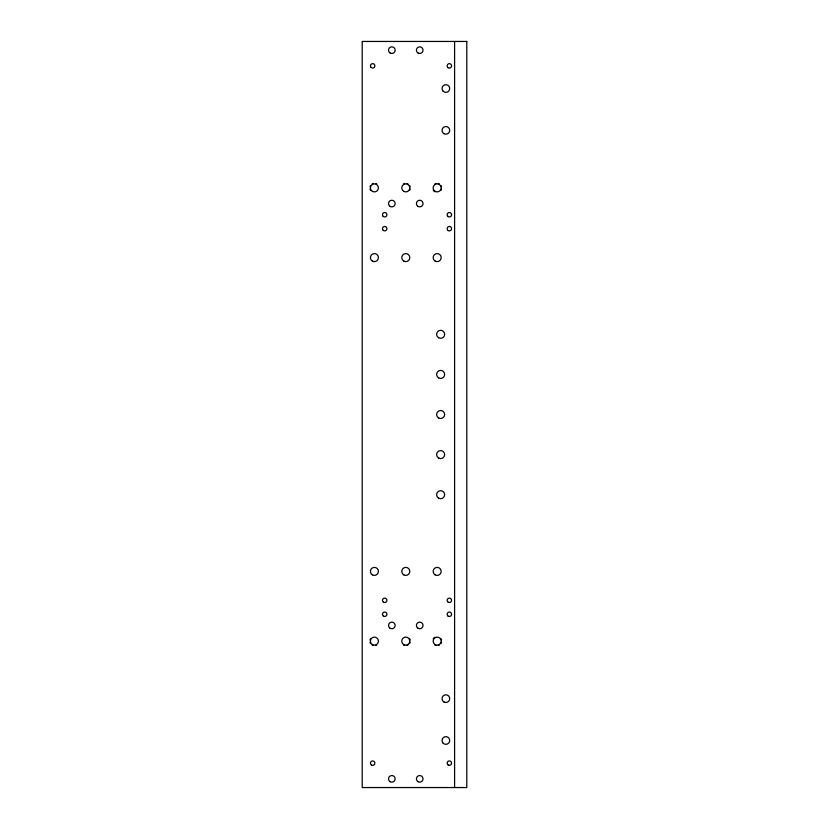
<?xml version="1.0" encoding="UTF-8"?>
<svg xmlns="http://www.w3.org/2000/svg" width="829" height="829" viewBox="0 0 829 829"><rect width="100%" height="100%" fill="white"/><g stroke="black" fill="none" stroke-linecap="round" stroke-linejoin="round"><path stroke-width="1.24" d="M454.593 41.45L454.593 787.55M370.48 190.152A4.528 4.528 0 0 1 370.024 189.053M370.024 186.712A4.528 4.528 0 0 1 370.48 185.613M372.138 183.955A4.528 4.528 0 0 1 373.237 183.499M375.578 183.499A4.528 4.528 0 0 1 376.677 183.955M410.158 189.053A4.528 4.528 0 0 1 409.713 190.152M403.516 183.955A4.528 4.528 0 0 1 404.614 183.499M406.956 183.499A4.528 4.528 0 0 1 408.055 183.955M409.713 185.613A4.528 4.528 0 0 1 410.158 186.712M441.536 189.053A4.528 4.528 0 0 1 441.09 190.152M434.893 191.81A4.528 4.528 0 0 1 433.235 190.152M434.893 183.955A4.528 4.528 0 0 1 435.992 183.499M438.334 183.499A4.528 4.528 0 0 1 439.432 183.955M441.09 185.613A4.528 4.528 0 0 1 441.536 186.712M441.536 642.288A4.528 4.528 0 0 1 441.09 643.387M439.432 645.045A4.528 4.528 0 0 1 438.334 645.501M435.992 645.501A4.528 4.528 0 0 1 434.893 645.045M433.235 638.848A4.528 4.528 0 0 1 434.893 637.19M441.09 638.848A4.528 4.528 0 0 1 441.536 639.947M410.158 642.288A4.528 4.528 0 0 1 409.713 643.387M408.055 645.045A4.528 4.528 0 0 1 406.956 645.501M404.614 645.501A4.528 4.528 0 0 1 403.516 645.045M409.713 638.848A4.528 4.528 0 0 1 410.158 639.947M376.677 645.045A4.528 4.528 0 0 1 375.578 645.501M373.237 645.501A4.528 4.528 0 0 1 372.138 645.045M370.48 643.387A4.528 4.528 0 0 1 370.024 642.288M370.024 639.947A4.528 4.528 0 0 1 370.48 638.848M466.8 41.45L362.2 41.45L362.2 787.55L466.8 787.55L466.8 41.45M438.645 498.156A4.01 4.01 0 0 0 444.655 494.685A4.01 4.01 0 0 0 438.645 491.214A4.01 4.01 0 0 0 438.645 498.156M438.645 458.064A4.01 4.01 0 0 0 444.655 454.593A4.01 4.01 0 0 0 438.645 451.121A4.01 4.01 0 0 0 438.645 458.064M438.645 417.971A4.01 4.01 0 0 0 444.655 414.5A4.01 4.01 0 0 0 438.645 411.029A4.01 4.01 0 0 0 438.645 417.971M438.645 377.879A4.01 4.01 0 0 0 444.655 374.407A4.01 4.01 0 0 0 438.645 370.936A4.01 4.01 0 0 0 438.645 377.879M438.645 337.786A4.01 4.01 0 0 0 444.655 334.315A4.01 4.01 0 0 0 438.645 330.844A4.01 4.01 0 0 0 438.645 337.786M390.179 781.706A3.316 3.316 0 0 0 395.153 778.835A3.316 3.316 0 0 0 390.179 775.965A3.316 3.316 0 0 0 390.179 781.706M418.075 781.706A3.316 3.316 0 0 0 423.039 778.835A3.316 3.316 0 0 0 418.075 775.965A3.316 3.316 0 0 0 418.075 781.706M390.179 53.035A3.316 3.316 0 0 0 395.153 50.165A3.316 3.316 0 0 0 390.179 47.294A3.316 3.316 0 0 0 390.179 53.035M418.075 53.035A3.316 3.316 0 0 0 423.039 50.165A3.316 3.316 0 0 0 418.075 47.294A3.316 3.316 0 0 0 418.075 53.035M371.102 67.418A2.218 2.218 0 0 0 374.801 66.424A2.218 2.218 0 0 0 372.086 63.719A2.218 2.218 0 0 0 371.102 67.418M371.558 765.063A2.218 2.218 0 0 0 374.874 763.146A2.218 2.218 0 0 0 371.558 761.229A2.218 2.218 0 0 0 371.558 765.063M448.261 765.063A2.218 2.218 0 0 0 451.577 763.146A2.218 2.218 0 0 0 448.261 761.229A2.218 2.218 0 0 0 448.261 765.063M448.137 67.698A2.218 2.218 0 0 0 451.577 65.999A2.218 2.218 0 0 0 448.375 63.874A2.218 2.218 0 0 0 448.137 67.698M443.961 133.676A3.834 3.834 0 0 0 449.712 130.35A3.834 3.834 0 0 0 443.961 127.034A3.834 3.834 0 0 0 443.961 133.676M443.163 91.231A3.834 3.834 0 0 0 449.587 89.511A3.834 3.834 0 0 0 444.883 84.817A3.834 3.834 0 0 0 443.163 91.231M443.163 743.198A3.834 3.834 0 0 0 449.587 741.478A3.834 3.834 0 0 0 444.883 736.774A3.834 3.834 0 0 0 443.163 743.198M443.961 701.966A3.834 3.834 0 0 0 449.712 698.65A3.834 3.834 0 0 0 443.961 695.324A3.834 3.834 0 0 0 443.961 701.966M435.152 191.354A4.01 4.01 0 0 0 441.173 187.882A4.01 4.01 0 0 0 435.152 184.411A4.01 4.01 0 0 0 435.152 191.354M403.775 191.354A4.01 4.01 0 0 0 409.795 187.882A4.01 4.01 0 0 0 403.775 184.411A4.01 4.01 0 0 0 403.775 191.354M372.397 191.354A4.01 4.01 0 0 0 378.418 187.882A4.01 4.01 0 0 0 372.397 184.411A4.01 4.01 0 0 0 372.397 191.354M435.152 644.589A4.01 4.01 0 0 0 441.173 641.118A4.01 4.01 0 0 0 435.152 637.646A4.01 4.01 0 0 0 435.152 644.589M372.397 644.589A4.01 4.01 0 0 0 378.418 641.118A4.01 4.01 0 0 0 372.397 637.646A4.01 4.01 0 0 0 372.397 644.589M403.775 644.589A4.01 4.01 0 0 0 409.795 641.118A4.01 4.01 0 0 0 403.775 637.646A4.01 4.01 0 0 0 403.775 644.589M383.122 230.234A2.218 2.218 0 0 0 386.832 229.25A2.218 2.218 0 0 0 384.117 226.535A2.218 2.218 0 0 0 383.122 230.234M383.122 216.296A2.218 2.218 0 0 0 386.832 215.302A2.218 2.218 0 0 0 384.117 212.587A2.218 2.218 0 0 0 383.122 216.296M447.795 216.296A2.218 2.218 0 0 0 451.504 215.302A2.218 2.218 0 0 0 448.79 212.587A2.218 2.218 0 0 0 447.795 216.296M448.261 230.586A2.218 2.218 0 0 0 451.577 228.669A2.218 2.218 0 0 0 448.261 226.752A2.218 2.218 0 0 0 448.261 230.586M448.261 602.248A2.218 2.218 0 0 0 451.577 600.331A2.218 2.218 0 0 0 448.261 598.414A2.218 2.218 0 0 0 448.261 602.248M447.795 615.843A2.218 2.218 0 0 0 451.504 614.849A2.218 2.218 0 0 0 448.79 612.134A2.218 2.218 0 0 0 447.795 615.843M383.589 616.196A2.218 2.218 0 0 0 386.905 614.279A2.218 2.218 0 0 0 383.589 612.351A2.218 2.218 0 0 0 383.589 616.196M383.589 602.248A2.218 2.218 0 0 0 386.905 600.331A2.218 2.218 0 0 0 383.589 598.414A2.218 2.218 0 0 0 383.589 602.248M417.598 206.1A3.316 3.316 0 0 0 422.987 204.152A3.316 3.316 0 0 0 418.604 200.452A3.316 3.316 0 0 0 417.598 206.1M390.179 206.442A3.316 3.316 0 0 0 395.153 203.571A3.316 3.316 0 0 0 390.179 200.701A3.316 3.316 0 0 0 390.179 206.442M389.589 627.864A3.316 3.316 0 0 0 395.07 626.164A3.316 3.316 0 0 0 390.853 622.268A3.316 3.316 0 0 0 389.589 627.864M418.075 628.299A3.316 3.316 0 0 0 423.039 625.429A3.316 3.316 0 0 0 418.075 622.558A3.316 3.316 0 0 0 418.075 628.299M372.397 574.86A4.01 4.01 0 0 0 378.418 571.388A4.01 4.01 0 0 0 372.397 567.917A4.01 4.01 0 0 0 372.397 574.86M403.775 574.86A4.01 4.01 0 0 0 409.795 571.388A4.01 4.01 0 0 0 403.775 567.917A4.01 4.01 0 0 0 403.775 574.86M435.152 574.86A4.01 4.01 0 0 0 441.173 571.388A4.01 4.01 0 0 0 435.152 567.917A4.01 4.01 0 0 0 435.152 574.86M435.152 261.083A4.01 4.01 0 0 0 441.173 257.612A4.01 4.01 0 0 0 435.152 254.14A4.01 4.01 0 0 0 435.152 261.083M403.775 261.083A4.01 4.01 0 0 0 409.795 257.612A4.01 4.01 0 0 0 403.775 254.14A4.01 4.01 0 0 0 403.775 261.083M372.397 261.083A4.01 4.01 0 0 0 378.418 257.612A4.01 4.01 0 0 0 372.397 254.14A4.01 4.01 0 0 0 372.397 261.083"/></g></svg>
